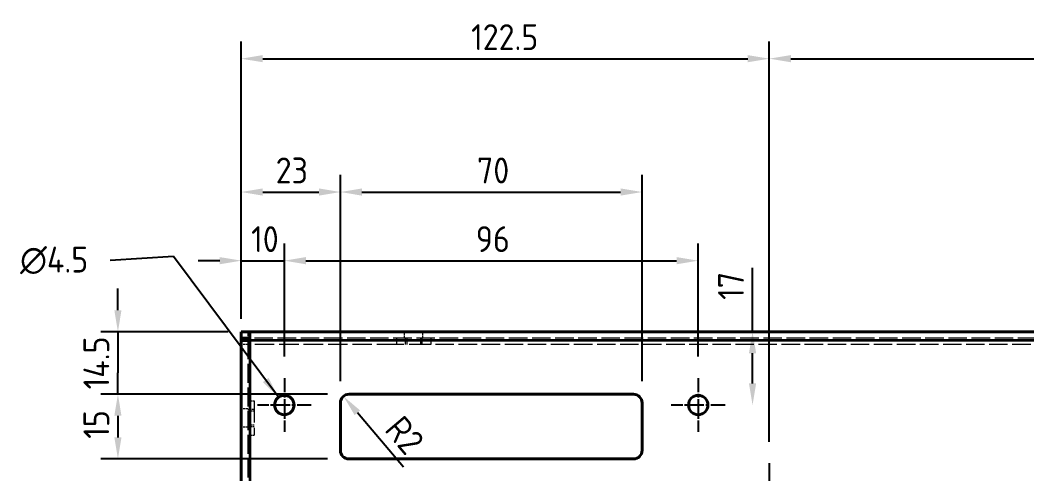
# Model space of a CAD drawing. Header units: millimetres. Extents: x 0 to 1682, y 0 to 1188.
# Drawn here: x 1151.9 to 1385.5, y 409.4 to 514.6 of the extents above; entities that cross this region are included whole.
import ezdxf

# ---------------------------------------------------------------- set-up
doc = ezdxf.new("R2010")
doc.units = ezdxf.units.MM
doc.header["$LTSCALE"] = 2
doc.linetypes.add('CHAIN', pattern=[0.3543, 0.2362, -0.0295, 0.0591, -0.0295])
doc.linetypes.add('DASHED', pattern=[0.2067, 0.1654, -0.0413])
for name, color, linetype, lineweight in [('가려진 것(ISO)', 2, 'DASHED', 18), ('가려진 좁은 것(ISO)', 2, 'DASHED', 18), ('가시적인 것(ISO)', 3, 'Continuous', 40), ('가시적인 좁은 것(ISO)', 3, 'Continuous', 35), ('기호(ISO)', 5, 'Continuous', 25), ('중심 표식(ISO)', 1, 'Continuous', 25), ('치수(ISO)', 2, 'Continuous', 25)]:
    doc.layers.add(name, color=color, linetype=linetype, lineweight=lineweight)
doc.styles.add('치수 텍스트_PSTEK_POSCO', font='isocp.shx')
doc.dimstyles.new('치수_PSTEK_POSCO', dxfattribs={"dimscale": 2, "dimtxt": 3, "dimasz": 2.5, "dimexe": 2, "dimexo": 2.5, "dimgap": 1, "dimtad": 1, "dimrnd": 1e-08, "dimdsep": 46, "dimtxsty": '치수 텍스트_PSTEK_POSCO', "dimcen": 0.09, "dimdle": 10, "dimclrd": 7, "dimclre": 7, "dimclrt": 2, "dimadec": 1, "dimazin": 2, "dimtfac": 1, "dimtmove": 0, "dimatfit": 3, "dimfxl": 0, "dimtolj": 1, "dimlwd": -1, "dimlwe": -1, "dimarcsym": 0})
doc.dimstyles.new('치수_PSTEK_POSCO$7', dxfattribs={"dimscale": 2, "dimtxt": 3, "dimasz": 2.5, "dimexe": 2, "dimexo": 2.5, "dimgap": 1, "dimtad": 1, "dimrnd": 1e-08, "dimdsep": 46, "dimtxsty": '치수 텍스트_PSTEK_POSCO', "dimcen": 0.09, "dimdle": 10, "dimclrd": 7, "dimclre": 7, "dimclrt": 2, "dimadec": 1, "dimazin": 2, "dimtfac": 1, "dimtmove": 0, "dimatfit": 3, "dimfxl": 0, "dimtolj": 1, "dimlwd": -1, "dimlwe": -1, "dimarcsym": 0})

# ---------------------------------------------------------------- blocks, each defined once
blk = doc.blocks.new('*D77')
at = {"layer": 'Defpoints', "color": 0}
for p in [(1226.21, 474.77), (1203.21, 440.37), (1226.21, 425.87)]:
    blk.add_point(p, dxfattribs=at)
at = {"layer": '치수(ISO)', "color": 7}
for p, q in [((1203.21, 445.37), (1203.21, 478.77)), ((1226.21, 430.87), (1226.21, 478.77)), ((1208.21, 474.77), (1221.21, 474.77))]:
    blk.add_line(p, q, dxfattribs=at)
for points in [[(1208.21, 475.6), (1208.21, 473.93), (1203.21, 474.77)], [(1221.21, 475.6), (1221.21, 473.93), (1226.21, 474.77)]]:
    blk.add_solid(points, dxfattribs=at)
at = {"layer": '치수(ISO)', "color": 2, "insert": (1211.21, 479.77), "char_height": 6, "attachment_point": 4, "style": '치수 텍스트_PSTEK_POSCO'}
blk.add_mtext('\\A1;23', dxfattribs=at)
blk = doc.blocks.new('*D78')
at = {"layer": 'Defpoints', "color": 0}
for p in [(1205.21, 442.37), (1174.6, 427.87), (1228.21, 427.87)]:
    blk.add_point(p, dxfattribs=at)
at = {"layer": '치수(ISO)', "color": 7}
for p, q in [((1174.6, 447.37), (1174.6, 452.37)), ((1200.21, 442.37), (1170.6, 442.37)), ((1174.6, 442.37), (1174.6, 437.37)), ((1174.6, 437.37), (1174.6, 432.87)), ((1174.6, 427.87), (1174.6, 432.87)), ((1223.21, 427.87), (1170.6, 427.87)), ((1174.6, 422.87), (1174.6, 417.87))]:
    blk.add_line(p, q, dxfattribs=at)
for points in [[(1173.77, 447.37), (1175.43, 447.37), (1174.6, 442.37)], [(1173.77, 422.87), (1175.43, 422.87), (1174.6, 427.87)]]:
    blk.add_solid(points, dxfattribs=at)
at = {"layer": '치수(ISO)', "color": 2, "insert": (1169.6, 429), "char_height": 6, "attachment_point": 4, "rotation": 90, "style": '치수 텍스트_PSTEK_POSCO'}
blk.add_mtext('\\A1;14.5', dxfattribs=at)
blk = doc.blocks.new('*D91')
at = {"layer": 'Defpoints', "color": 0}
for p in [(1325.71, 505.69), (1203.21, 442.37), (1325.71, 411.87)]:
    blk.add_point(p, dxfattribs=at)
at = {"layer": '치수(ISO)', "color": 7}
for p, q in [((1203.21, 447.37), (1203.21, 509.69)), ((1325.71, 416.87), (1325.71, 509.69)), ((1208.21, 505.69), (1320.71, 505.69))]:
    blk.add_line(p, q, dxfattribs=at)
for points in [[(1208.21, 506.52), (1208.21, 504.86), (1203.21, 505.69)], [(1320.71, 506.52), (1320.71, 504.86), (1325.71, 505.69)]]:
    blk.add_solid(points, dxfattribs=at)
at = {"layer": '치수(ISO)', "color": 2, "insert": (1256.54, 510.69), "char_height": 6, "attachment_point": 4, "style": '치수 텍스트_PSTEK_POSCO'}
blk.add_mtext('\\A1;122.5', dxfattribs=at)
blk = doc.blocks.new('*D92')
at = {"layer": 'Defpoints', "color": 0}
for p in [(1499.21, 505.69), (1325.71, 411.87), (1499.21, 411.87)]:
    blk.add_point(p, dxfattribs=at)
at = {"layer": '치수(ISO)', "color": 7}
for p, q in [((1325.71, 416.87), (1325.71, 509.69)), ((1499.21, 416.87), (1499.21, 509.69)), ((1330.71, 505.69), (1494.21, 505.69))]:
    blk.add_line(p, q, dxfattribs=at)
for points in [[(1330.71, 506.52), (1330.71, 504.86), (1325.71, 505.69)], [(1494.21, 506.52), (1494.21, 504.86), (1499.21, 505.69)]]:
    blk.add_solid(points, dxfattribs=at)
at = {"layer": '치수(ISO)', "color": 2, "insert": (1404.54, 510.69), "char_height": 6, "attachment_point": 4, "style": '치수 텍스트_PSTEK_POSCO'}
blk.add_mtext('\\A1;173.5', dxfattribs=at)
blk = doc.blocks.new('*D99')
at = {"layer": 'Defpoints', "color": 0}
for p in [(1296.21, 474.77), (1226.21, 425.87), (1296.21, 425.87)]:
    blk.add_point(p, dxfattribs=at)
at = {"layer": '치수(ISO)', "color": 7}
for p, q in [((1226.21, 430.87), (1226.21, 478.77)), ((1296.21, 430.87), (1296.21, 478.77)), ((1231.21, 474.77), (1291.21, 474.77))]:
    blk.add_line(p, q, dxfattribs=at)
for points in [[(1231.21, 475.6), (1231.21, 473.93), (1226.21, 474.77)], [(1291.21, 475.6), (1291.21, 473.93), (1296.21, 474.77)]]:
    blk.add_solid(points, dxfattribs=at)
at = {"layer": '치수(ISO)', "color": 2, "insert": (1257.91, 479.77), "char_height": 6, "attachment_point": 4, "style": '치수 텍스트_PSTEK_POSCO'}
blk.add_mtext('\\A1;70', dxfattribs=at)
blk = doc.blocks.new('*D100')
at = {"layer": 'Defpoints', "color": 0}
for p in [(1228.21, 427.87), (1174.6, 412.87), (1228.21, 412.87)]:
    blk.add_point(p, dxfattribs=at)
at = {"layer": '치수(ISO)', "color": 7}
for p, q in [((1223.21, 427.87), (1170.6, 427.87)), ((1174.6, 422.87), (1174.6, 417.87)), ((1223.21, 412.87), (1170.6, 412.87))]:
    blk.add_line(p, q, dxfattribs=at)
for points in [[(1173.77, 422.87), (1175.43, 422.87), (1174.6, 427.87)], [(1173.77, 417.87), (1175.43, 417.87), (1174.6, 412.87)]]:
    blk.add_solid(points, dxfattribs=at)
at = {"layer": '치수(ISO)', "color": 2, "insert": (1169.6, 417.55), "char_height": 6, "attachment_point": 4, "rotation": 90, "style": '치수 텍스트_PSTEK_POSCO'}
blk.add_mtext('\\A1;15', dxfattribs=at)
blk = doc.blocks.new('*D101')
at = {"layer": 'Defpoints', "color": 0}
for p in [(1213.21, 458.85), (1203.21, 442.37), (1213.21, 431.62)]:
    blk.add_point(p, dxfattribs=at)
at = {"layer": '치수(ISO)', "color": 7}
for p, q in [((1203.21, 447.37), (1203.21, 462.85)), ((1213.21, 436.62), (1213.21, 462.85)), ((1198.21, 458.85), (1193.21, 458.85)), ((1203.21, 458.85), (1213.21, 458.85)), ((1218.21, 458.85), (1223.21, 458.85))]:
    blk.add_line(p, q, dxfattribs=at)
for points in [[(1198.21, 459.68), (1198.21, 458.01), (1203.21, 458.85)], [(1218.21, 459.68), (1218.21, 458.01), (1213.21, 458.85)]]:
    blk.add_solid(points, dxfattribs=at)
at = {"layer": '치수(ISO)', "color": 2, "insert": (1205.51, 463.85), "char_height": 6, "attachment_point": 4, "style": '치수 텍스트_PSTEK_POSCO'}
blk.add_mtext('\\A1;10', dxfattribs=at)
blk = doc.blocks.new('*D102')
at = {"layer": 'Defpoints', "color": 0}
for p in [(1309.21, 458.85), (1213.21, 431.62), (1309.21, 431.62)]:
    blk.add_point(p, dxfattribs=at)
at = {"layer": '치수(ISO)', "color": 7}
for p, q in [((1213.21, 436.62), (1213.21, 462.85)), ((1309.21, 436.62), (1309.21, 462.85)), ((1218.21, 458.85), (1304.21, 458.85))]:
    blk.add_line(p, q, dxfattribs=at)
for points in [[(1218.21, 459.68), (1218.21, 458.01), (1213.21, 458.85)], [(1304.21, 459.68), (1304.21, 458.01), (1309.21, 458.85)]]:
    blk.add_solid(points, dxfattribs=at)
at = {"layer": '치수(ISO)', "color": 2, "insert": (1257.64, 463.85), "char_height": 6, "attachment_point": 4, "style": '치수 텍스트_PSTEK_POSCO'}
blk.add_mtext('\\A1;96', dxfattribs=at)
blk = doc.blocks.new('*D103')
at = {"layer": 'Defpoints', "color": 0}
for p in [(1321.82, 442.37), (1321.82, 442.37), (1309.21, 425.37)]:
    blk.add_point(p, dxfattribs=at)
at = {"layer": '치수(ISO)', "color": 7}
for p, q in [((1321.82, 442.37), (1321.82, 457.17)), ((1321.82, 430.37), (1321.82, 437.37))]:
    blk.add_line(p, q, dxfattribs=at)
for points in [[(1320.99, 437.37), (1322.66, 437.37), (1321.82, 442.37)], [(1320.99, 430.37), (1322.66, 430.37), (1321.82, 425.37)]]:
    blk.add_solid(points, dxfattribs=at)
at = {"layer": '치수(ISO)', "color": 2, "insert": (1316.82, 449.77), "char_height": 6, "attachment_point": 4, "rotation": 90, "style": '치수 텍스트_PSTEK_POSCO'}
blk.add_mtext('\\A1;17', dxfattribs=at)
blk = doc.blocks.new('*D104')
at = {"layer": 'Defpoints', "color": 0}
for p in [(1226.92, 427.4), (1228.21, 425.87)]:
    blk.add_point(p, dxfattribs=at)
at = {"layer": '치수(ISO)', "color": 7}
blk.add_line((1240.86, 410.95), (1230.15, 423.58), dxfattribs=at)
blk.add_solid([(1230.79, 424.12), (1229.51, 423.04), (1226.92, 427.4)], dxfattribs=at)
at = {"layer": '치수(ISO)', "color": 2, "insert": (1238.49, 421.48), "char_height": 6, "attachment_point": 4, "rotation": 310.2911, "style": '치수 텍스트_PSTEK_POSCO'}
blk.add_mtext('\\A1;R2', dxfattribs=at)

msp = doc.modelspace()

# ---------------------------------------------------------------- linework, layer by layer
at = {"layer": '가려진 것(ISO)', "ltscale": 1.428422}
for p, q in [((1204.71, 442.371), (1204.71, 440.871)), ((1241.06, 440.871), (1241.06, 442.371)), ((1241.11, 440.871), (1241.11, 442.371)), ((1245.31, 440.871), (1245.31, 442.371)), ((1245.36, 440.871), (1245.36, 442.371)), ((1204.71, 439.371), (1203.21, 439.371)), ((1239.21, 440.871), (1239.21, 439.371)), ((1241.21, 440.871), (1241.21, 439.371)), ((1241.589, 440.871), (1241.589, 439.371)), ((1244.831, 440.871), (1244.831, 439.371)), ((1245.21, 439.371), (1245.21, 440.871)), ((1247.21, 440.871), (1247.21, 439.371)), ((1204.71, 426.371), (1206.21, 426.371)), ((1204.71, 424.471), (1203.21, 424.471)), ((1206.21, 424.371), (1204.71, 424.371)), ((1204.71, 423.992), (1206.21, 423.992)), ((1204.71, 420.75), (1206.21, 420.75)), ((1204.71, 420.271), (1203.21, 420.271)), ((1204.71, 420.371), (1206.21, 420.371)), ((1204.71, 418.371), (1206.21, 418.371))]:
    msp.add_line(p, q, dxfattribs=at)
at = {"layer": '가려진 것(ISO)', "ltscale": 13.25587}
msp.add_line((1204.71, 440.371), (1204.71, 286.932), dxfattribs=at)
at = {"layer": '가려진 것(ISO)', "ltscale": 0.747873}
msp.add_line((1205.21, 439.371), (1204.71, 439.371), dxfattribs=at)
at = {"layer": '가려진 것(ISO)', "ltscale": 12.980641}
msp.add_line((1586.21, 440.871), (1205.21, 440.871), dxfattribs=at)
at = {"layer": '가려진 것(ISO)', "ltscale": 15.198803}
for p, q in [((1247.21, 439.371), (1239.21, 439.371)), ((1206.21, 426.371), (1206.21, 418.371))]:
    msp.add_line(p, q, dxfattribs=at)
at = {"layer": '가려진 좁은 것(ISO)', "ltscale": 13.707466}
msp.add_line((1239.21, 439.371), (1205.21, 439.371), dxfattribs=at)
at = {"layer": '가려진 좁은 것(ISO)', "ltscale": 12.945941}
msp.add_line((1391.71, 439.371), (1247.21, 439.371), dxfattribs=at)
at = {"layer": '가시적인 것(ISO)'}
for p, q in [((1203.21, 442.371), (1205.21, 442.371)), ((1203.21, 440.871), (1203.21, 442.371)), ((1205.21, 442.371), (1586.21, 442.371)), ((1205.21, 442.371), (1205.21, 442.308)), ((1205.21, 442.308), (1205.21, 440.371)), ((1203.21, 440.871), (1205.21, 440.871)), ((1203.21, 440.871), (1203.21, 440.771)), ((1203.21, 440.771), (1204.71, 440.771)), ((1203.21, 440.371), (1203.21, 440.771)), ((1203.21, 286.932), (1203.21, 440.371)), ((1203.21, 440.371), (1205.21, 440.371)), ((1204.71, 440.871), (1204.71, 440.771)), ((1204.71, 440.771), (1204.71, 440.371)), ((1228.21, 427.871), (1294.21, 427.871)), ((1226.21, 414.871), (1226.21, 425.871)), ((1296.21, 425.871), (1296.21, 414.871)), ((1294.21, 412.871), (1228.21, 412.871))]:
    msp.add_line(p, q, dxfattribs=at)
for centre in [(1213.21, 425.371), (1309.21, 425.371)]:
    msp.add_circle(centre, 2.25, dxfattribs=at)
for centre, start, end in [((1228.21, 425.871), 90, 180), ((1294.21, 425.871), 0, 90), ((1228.21, 414.871), 180, 270), ((1294.21, 414.871), 270, 0)]:
    msp.add_arc(centre, 2, start, end, dxfattribs=at)
at = {"layer": '가시적인 좁은 것(ISO)'}
for p, q in [((1586.21, 440.371), (1205.21, 440.371)), ((1205.21, 440.371), (1205.21, 285.871))]:
    msp.add_line(p, q, dxfattribs=at)
at = {"layer": '중심 표식(ISO)', "linetype": 'CHAIN', "ltscale": 6.944946}
for p, q in [((1213.21, 431.621), (1213.21, 419.121)), ((1309.21, 431.621), (1309.21, 419.121)), ((1219.46, 425.371), (1206.96, 425.371)), ((1315.46, 425.371), (1302.96, 425.371))]:
    msp.add_line(p, q, dxfattribs=at)
at = {"layer": '중심 표식(ISO)', "linetype": 'CHAIN', "ltscale": 19.051651}
msp.add_line((1325.71, 411.871), (1325.71, 285.871), dxfattribs=at)

# ---------------------------------------------------------------- texts
at = {"layer": '기호(ISO)', "color": 2, "insert": (1151.917, 458.907), "char_height": 6, "width": 18.91118, "attachment_point": 4, "line_spacing_factor": 0.525, "style": '치수 텍스트_PSTEK_POSCO'}
msp.add_mtext('{\\fisocp|b0|i0;\\H6.0000;\\fAIGDT|b0|i0;\\H6.0000;n\\fisocp|b0|i0;\\H6.0000;4.5}', dxfattribs=at)

# ---------------------------------------------------------------- dimensions: what is measured, and where the dimension line sits
at = {"layer": '치수(ISO)', "color": 7}
for base, p1, p2, angle, override, picture, middle in [((1325.71, 505.691), (1203.21, 442.371), (1325.71, 411.871), 180, {"dimdec": 2, "dimtp": 0, "dimtm": 0, "dimtdec": 2, "dimtofl": 0, "dimatfit": 1}, '*D91', (1264.46, 505.691)), ((1499.21, 505.691), (1325.71, 411.871), (1499.21, 411.871), 180, {"dimdec": 2, "dimtp": 0, "dimtm": 0, "dimtdec": 2, "dimtofl": 0, "dimatfit": 1}, '*D92', (1412.46, 505.691)), ((1226.21, 474.768), (1203.21, 440.371), (1226.21, 425.871), 180, {"dimdec": 2, "dimtp": 0, "dimtm": 0, "dimtdec": 2, "dimtofl": 0, "dimatfit": 1}, '*D77', (1214.71, 474.768)), ((1213.21, 458.846), (1203.21, 442.371), (1213.21, 431.621), 180, {"dimdec": 2, "dimtp": 0, "dimtm": 0, "dimtdec": 2, "dimtofl": 1, "dimatfit": 1}, '*D101', (1208.21, 458.846)), ((1309.21, 458.846), (1213.21, 431.621), (1309.21, 431.621), 180, {"dimdec": 2, "dimtp": 0, "dimtm": 0, "dimtdec": 2, "dimtofl": 0, "dimatfit": 1}, '*D102', (1261.21, 458.846)), ((1321.822, 442.371), (1309.21, 425.371), (1321.822, 442.371), 90, {"dimdec": 2, "dimse1": 1, "dimse2": 1, "dimtp": 0, "dimtm": 0, "dimtdec": 2, "dimtofl": 0, "dimatfit": 2}, '*D103', (1321.822, 452.475)), ((1174.6, 427.871), (1205.21, 442.371), (1228.21, 427.871), 90, {"dimdec": 2, "dimtp": 0, "dimtm": 0, "dimtdec": 2, "dimtofl": 0}, '*D78', (1174.6, 435.121)), ((1174.6, 412.871), (1228.21, 427.871), (1228.21, 412.871), 270, {"dimdec": 2, "dimtp": 0, "dimtm": 0, "dimtdec": 2, "dimtofl": 0, "dimatfit": 1}, '*D100', (1174.6, 420.371))]:
    dim = msp.add_linear_dim(base=base, p1=p1, p2=p2, angle=angle, dimstyle='치수_PSTEK_POSCO', override=override, dxfattribs=at)
    dim.commit()
    dim.dimension.update_dxf_attribs({"geometry": picture, "text_midpoint": middle, "dimtype": 160})
dim = msp.add_linear_dim(base=(1296.21, 474.768), p1=(1226.21, 425.871), p2=(1296.21, 425.871), dimstyle='치수_PSTEK_POSCO', override={"dimdec": 2, "dimtp": 0, "dimtm": 0, "dimtdec": 2, "dimtofl": 0, "dimatfit": 1}, dxfattribs=at)
dim.commit()
dim.dimension.update_dxf_attribs({"geometry": '*D99', "text_midpoint": (1261.21, 474.768), "dimtype": 160})
dim = msp.add_radius_dim(center=(1228.21, 425.871), mpoint=(1226.917, 427.397), dimstyle='치수_PSTEK_POSCO', override={"dimdec": 2, "dimcen": 0, "dimtp": 0, "dimtm": 0, "dimtdec": 2, "dimtofl": 0}, dxfattribs=at)
dim.commit()
dim.dimension.update_dxf_attribs({"geometry": '*D104', "text_midpoint": (1237.122, 415.36), "dimtype": 164})

# ---------------------------------------------------------------- leaders
at = {"layer": '기호(ISO)', "color": 7, "annotation_type": 0, "has_hookline": 1, "hookline_direction": 1, "text_width": 17.55}
msp.add_leader([(1211.864, 427.174), (1187.496, 459.794), (1172.828, 458.907)], dimstyle='치수_PSTEK_POSCO$7', override={"dimtad": 0}, dxfattribs=at)

doc.saveas('drawing.dxf')
